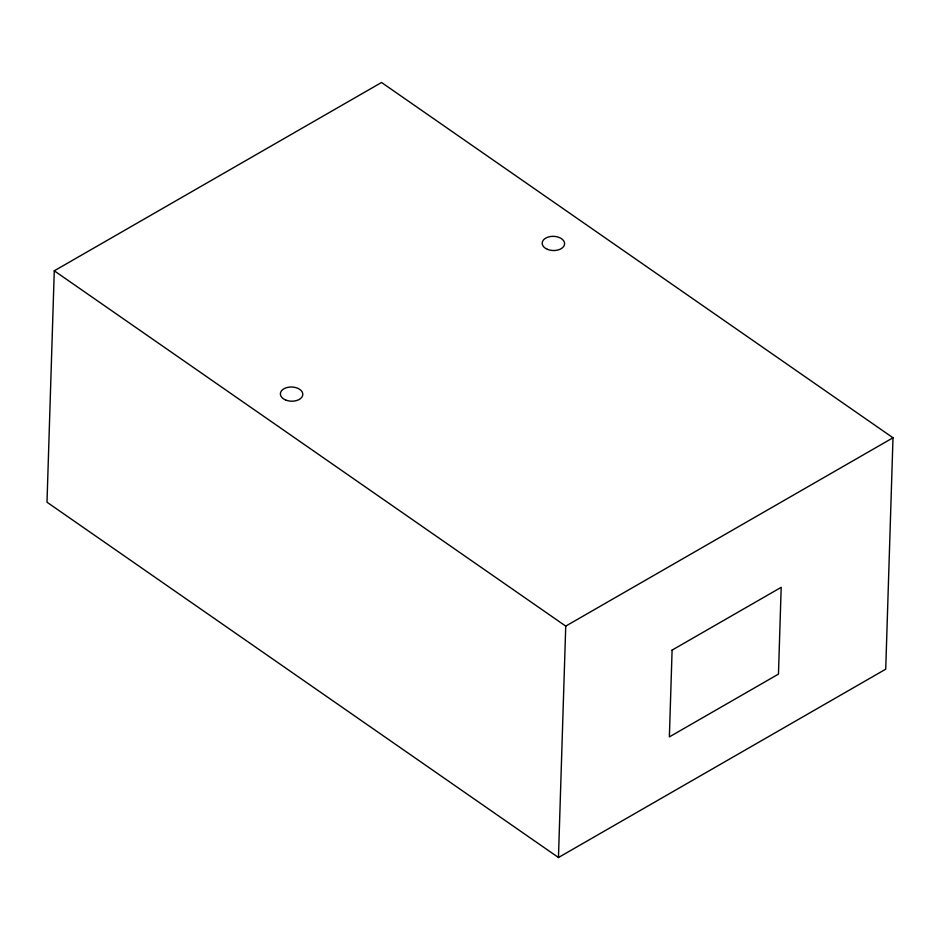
<?xml version="1.0" encoding="UTF-8"?>
<svg xmlns="http://www.w3.org/2000/svg" width="940" height="940" viewBox="0 0 940 940"><rect width="100%" height="100%" fill="white"/><g stroke="black" fill="none" stroke-linecap="round" stroke-linejoin="round"><path stroke-width="1.41" d="M54.273 270.814L47 502.219L558.466 857.515L885.727 669.186L893 437.781L381.534 82.485L54.273 270.814L565.739 626.111L558.466 857.515M565.739 626.111L893 437.781M672.1 650.104L669.374 736.889L778.461 674.109L781.187 587.336L672.1 650.104M285.666 400.029A11.221 7.109 1.8 0 0 302.798 394.541A11.221 7.109 1.8 0 0 286.289 387.738A11.221 7.109 1.8 0 0 285.666 400.029M547.48 249.359A11.221 7.109 1.8 0 0 564.599 243.871A11.221 7.109 1.8 0 0 548.102 237.068A11.221 7.109 1.8 0 0 547.48 249.359"/></g></svg>
